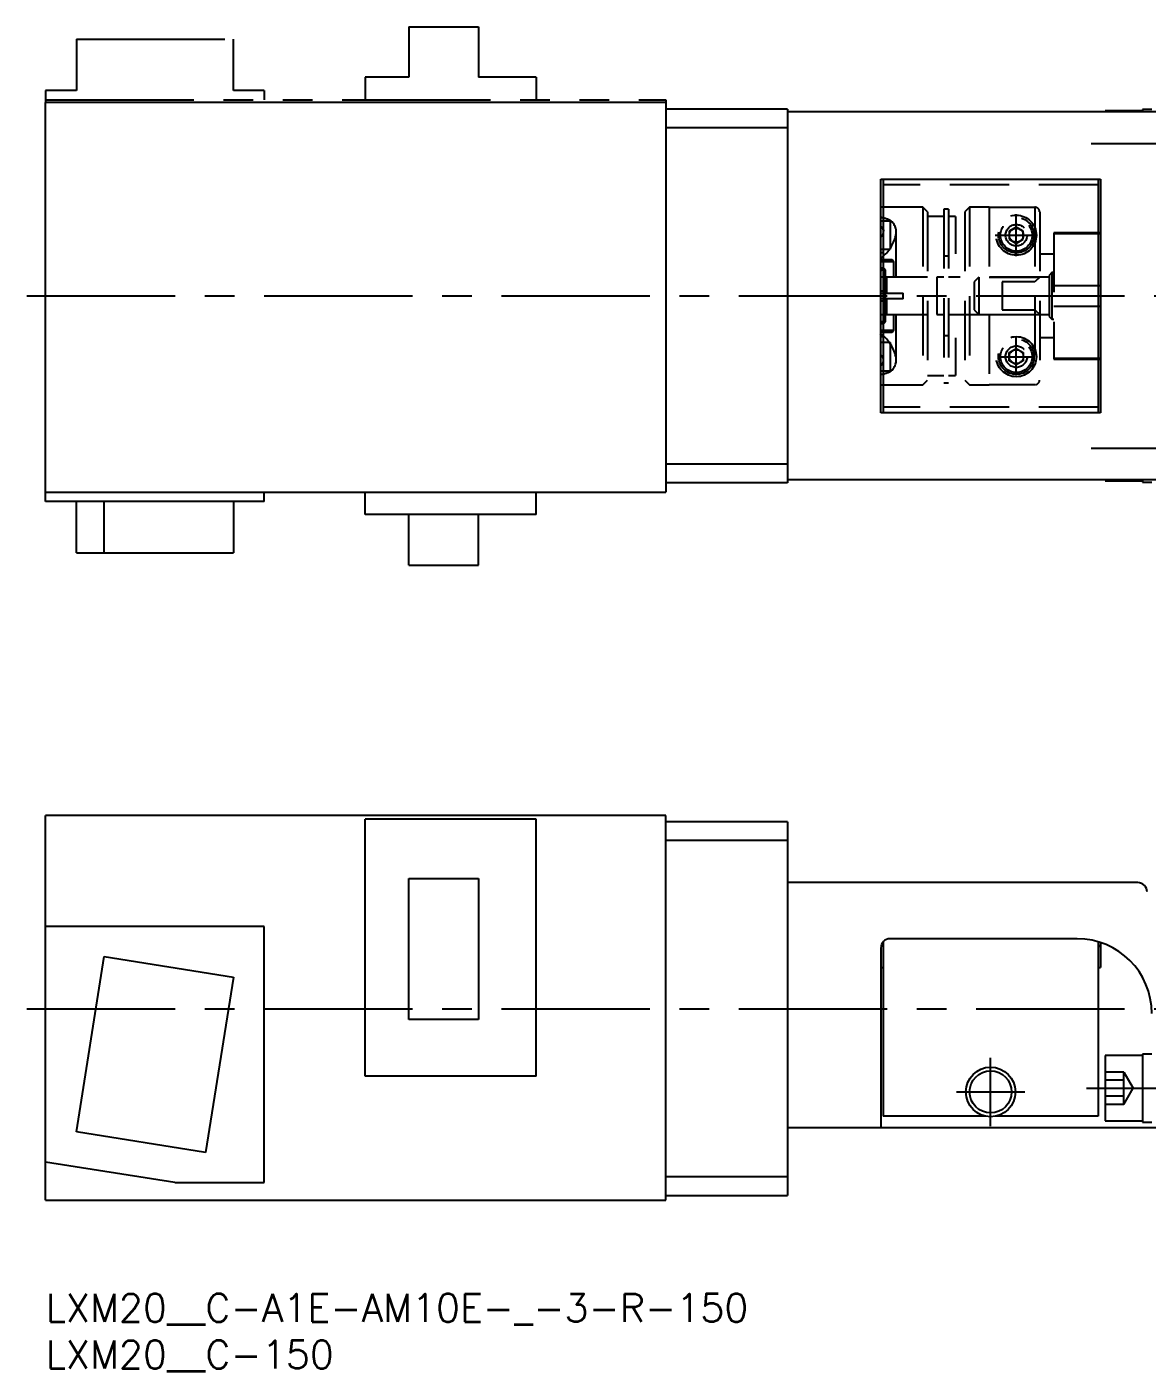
# Model space of a CAD drawing. Extents: x -2 to 344, y -8 to 153.
# Drawn here: x -2 to 117.9, y -8.3 to 135.6 of the extents above; entities that cross this region are included whole.
import ezdxf

# ---------------------------------------------------------------- set-up
doc = ezdxf.new("R2010")
doc.units = 0
doc.header["$LTSCALE"] = 0.5
for name, pattern in [('CENTER', [50.8, 31.75, -6.35, 6.35, -6.35]), ('DASHED', [19.05, 12.7, -6.35]), ('PHANTOM', [63.5, 31.75, -6.35, 6.35, -6.35, 6.35, -6.35])]:
    doc.linetypes.add(name, pattern=pattern)
for name, color, linetype in [('MSM_CENTER', 1, 'CENTER'), ('MSM_CONTINUOUS', 7, 'CONTINUOUS'), ('MSM_DASHED', 4, 'DASHED'), ('MSM_IMAGINARY', 6, 'PHANTOM'), ('MSM_PART_NUMBER', 7, 'CONTINUOUS')]:
    doc.layers.add(name, color=color, linetype=linetype)
doc.styles.get("Standard").update_dxf_attribs({"font": 'txt.shx', "height": 3, "bigfont": 'bigfont.shx'})

# ---------------------------------------------------------------- blocks, each defined once
blk = doc.blocks.new('*U8')
at = {"layer": 'MSM_PART_NUMBER'}
blk.add_text('LXM20__C-A1E-AM10E-_-3-R-150', height=3, dxfattribs=at).set_placement((0, -3))
blk = doc.blocks.new('*U9')
at = {"layer": 'MSM_PART_NUMBER'}
blk.add_text('LXM20__C-150', height=3, dxfattribs=at).set_placement((0, -8))

msp = doc.modelspace()

# ---------------------------------------------------------------- linework, layer by layer
at = {"layer": 'MSM_CENTER'}
for p, q in [((111.9, 123.1), (119.9, 123.1)), ((103.9, 111.04), (103.9, 115.56)), ((101.64, 113.3), (106.16, 113.3)), ((-2, 106.8), (287.4, 106.8)), ((103.9, 98.31), (103.9, 102.3)), ((101.9, 100.3), (105.89, 100.3)), ((111.9, 90.5), (119.9, 90.5)), ((-2, 30.5), (287.4, 30.5)), ((101.15, 17.95), (101.15, 25.25)), ((97.5, 21.6), (104.8, 21.6)), ((111.4, 22), (120.4, 22))]:
    msp.add_line(p, q, dxfattribs=at)
at = {"layer": 'MSM_CONTINUOUS'}
for p, q in [((66.4, 127.5), (0, 127.5)), ((0, 84.8), (0, 127.5)), ((66.4, 127.5), (66.4, 85.8)), ((79.4, 126.8), (66.4, 126.8)), ((79.4, 126.8), (79.4, 86.8)), ((117.4, 126.75), (117.4, 126.5)), ((118.4, 126.75), (117.4, 126.75)), ((125.4, 126.5), (79.4, 126.5)), ((117.4, 126.6), (113.4, 126.6)), ((79.4, 124.8), (66.4, 124.8)), ((89.4, 94.3), (89.4, 119.3)), ((89.4, 119.3), (112.9, 119.3)), ((89.65, 119.3), (89.65, 94.3)), ((112.65, 119.3), (112.65, 94.3)), ((112.9, 119.3), (112.9, 94.3)), ((89.65, 116.3), (89.4, 116.3)), ((112.9, 113.55), (112.65, 113.55)), ((112.9, 113.46), (112.65, 113.46)), ((89.4, 111.45), (89.65, 111.45)), ((112.65, 107.92), (112.9, 107.92)), ((89.4, 107.1), (89.65, 107.1)), ((89.65, 106.5), (89.4, 106.5)), ((112.9, 105.68), (112.65, 105.68)), ((89.4, 102.45), (89.65, 102.45)), ((112.65, 100.14), (112.9, 100.14)), ((112.65, 100.05), (112.9, 100.05)), ((89.4, 97.3), (89.65, 97.3)), ((112.9, 94.3), (89.4, 94.3)), ((79.4, 88.8), (66.4, 88.8)), ((79.4, 86.8), (66.4, 86.8)), ((125.4, 87.1), (79.4, 87.1)), ((113.4, 87), (117.4, 87)), ((117.4, 87.1), (117.4, 86.85)), ((117.4, 86.85), (118.4, 86.85)), ((0, 85.8), (66.4, 85.8)), ((23.4, 84.8), (23.4, 85.8)), ((34.2, 83.4), (34.2, 85.8)), ((52.5, 83.4), (52.5, 85.8)), ((23.4, 84.8), (0, 84.8)), ((3.3, 79.3), (3.3, 84.8)), ((6.27, 79.3), (6.27, 84.8)), ((20.1, 84.8), (20.1, 79.3)), ((52.5, 83.4), (34.2, 83.4)), ((38.88, 78), (38.88, 83.4)), ((46.33, 78), (46.33, 83.4)), ((3.3, 79.3), (20.1, 79.3)), ((38.88, 78), (46.33, 78)), ((66.4, 51.2), (0, 51.2)), ((0, 10), (0, 51.2)), ((52.5, 50.8), (34.2, 50.8)), ((34.2, 23.3), (34.2, 50.8)), ((52.5, 23.3), (52.5, 50.8)), ((66.4, 10), (66.4, 51.2)), ((79.4, 50.5), (66.4, 50.5)), ((79.4, 50.5), (79.4, 10.5)), ((79.4, 48.5), (66.4, 48.5)), ((38.88, 29.35), (38.88, 44.45)), ((38.88, 44.45), (46.33, 44.45)), ((46.33, 44.45), (46.33, 29.35)), ((116.9, 44), (79.4, 44)), ((23.4, 39.3), (0, 39.3)), ((23.4, 11.9), (23.4, 39.3)), ((89.65, 37.66), (89.65, 19)), ((110.4, 38), (90.4, 38)), ((112.65, 37.68), (112.65, 19)), ((112.9, 37.6), (112.9, 34.92)), ((3.3, 17.31), (6.27, 36.08)), ((6.27, 36.08), (20.1, 33.89)), ((89.4, 37), (89.4, 17.8)), ((112.9, 37.25), (112.65, 37.25)), ((112.9, 37.16), (112.65, 37.16)), ((89.4, 34.92), (89.65, 34.92)), ((112.65, 34.92), (112.9, 34.92)), ((20.1, 33.89), (17.13, 15.12)), ((46.33, 29.35), (38.88, 29.35)), ((117.4, 25.5), (113.4, 25.5)), ((113.4, 25.5), (113.4, 18.5)), ((118.4, 25.65), (117.4, 25.65)), ((117.4, 25.65), (117.4, 18.35)), ((52.5, 23.3), (34.2, 23.3)), ((100.64, 19), (89.65, 19)), ((112.65, 19), (101.66, 19)), ((17.13, 15.12), (3.3, 17.31)), ((79.4, 17.8), (125.4, 17.8)), ((113.4, 18.5), (117.4, 18.5)), ((117.4, 18.35), (118.4, 18.35)), ((13.82, 11.9), (0, 14.09)), ((13.82, 11.9), (23.4, 11.9)), ((79.4, 12.5), (66.4, 12.5)), ((66.4, 10.5), (79.4, 10.5)), ((0, 10), (66.4, 10))]:
    msp.add_line(p, q, dxfattribs=at)
for radius in [2.65, 2.25]:
    msp.add_circle((101.15, 21.6), radius, dxfattribs=at)
for centre, radius, start, end in [((116.9, 43), 1, 0, 90), ((90.4, 37), 1, 90, 180), ((110.4, 30), 8, 0, 90)]:
    msp.add_arc(centre, radius, start, end, dxfattribs=at)
at = {"layer": 'MSM_DASHED'}
for p, q in [((112.65, 118.7), (89.65, 118.7)), ((93.9, 116.3), (89.65, 116.3)), ((93.9, 116.3), (93.9, 97.3)), ((94.4, 115.8), (93.9, 116.3)), ((94.4, 115.8), (94.4, 97.8)), ((96.15, 115.3), (94.4, 115.3)), ((96.15, 116.1), (96.15, 97.5)), ((96.65, 116.1), (96.15, 116.1)), ((96.65, 116.1), (96.65, 97.5)), ((97.4, 115.3), (96.65, 115.3)), ((97.4, 115.3), (97.4, 111.3)), ((98.9, 116.3), (98.4, 115.8)), ((98.4, 115.8), (98.4, 97.8)), ((101, 116.3), (98.9, 116.3)), ((98.9, 116.3), (98.9, 97.3)), ((101, 116.3), (101, 108.78)), ((101, 116.3), (105.9, 116.3)), ((105.9, 116.3), (105.9, 97.3)), ((106.4, 115.79), (106.4, 97.81)), ((90.4, 114.8), (89.4, 114.8)), ((89.67, 113.87), (89.68, 113.73)), ((89.68, 107.32), (89.68, 113.73)), ((90.4, 114.8), (90.4, 111.8)), ((91.05, 108.8), (91.05, 113.72)), ((103.9, 114.17), (103.15, 113.73)), ((103.15, 113.73), (103.15, 112.87)), ((104.65, 113.73), (103.9, 114.17)), ((104.65, 112.87), (104.65, 113.73)), ((103.15, 112.87), (103.9, 112.43)), ((103.9, 112.43), (104.65, 112.87)), ((112.65, 113.55), (107.9, 113.55)), ((107.9, 113.55), (107.9, 100.05)), ((112.65, 113.46), (107.9, 113.46)), ((89.4, 111.8), (90.4, 111.8)), ((96.65, 111.05), (96.15, 111.05)), ((103.85, 111.15), (103.94, 111.15)), ((106.4, 111.3), (107.9, 111.3)), ((90.6, 110.66), (89.4, 110.66)), ((90.8, 110.46), (89.4, 110.46)), ((89.4, 109.8), (89.68, 109.8)), ((89.4, 109.52), (89.65, 109.66)), ((89.65, 109.66), (89.4, 109.66)), ((89.4, 109.58), (89.9, 109.58)), ((89.9, 109.58), (89.68, 109.8)), ((89.9, 104.02), (89.9, 109.58)), ((90.8, 110.46), (90.6, 110.66)), ((90.8, 108.8), (90.8, 110.46)), ((94.4, 108.8), (89.4, 108.8)), ((90.05, 107.1), (90.05, 108.8)), ((95.4, 108.8), (95.4, 104.8)), ((96.15, 108.8), (95.4, 108.8)), ((107.4, 108.8), (96.65, 108.8)), ((99.9, 108.8), (99.4, 108.3)), ((99.4, 108.3), (99.4, 105.3)), ((99.9, 108.8), (99.9, 104.8)), ((106.4, 108.78), (101, 108.78)), ((102.4, 108.3), (102.4, 105.3)), ((105.9, 108.3), (102.4, 108.3)), ((106.4, 108.8), (105.9, 108.3)), ((107.7, 109.3), (107.4, 109)), ((107.4, 109), (107.4, 104.6)), ((107.9, 109.3), (107.7, 109.3)), ((107.7, 109.3), (107.7, 104.3)), ((107.9, 107.92), (112.65, 107.92)), ((89.68, 107.32), (89.4, 107.32)), ((89.65, 107.1), (91.8, 107.1)), ((91.8, 106.5), (89.65, 106.5)), ((89.9, 107.1), (89.68, 107.32)), ((89.68, 106.28), (89.9, 106.5)), ((90.05, 104.8), (90.05, 106.5)), ((91.8, 106.5), (91.8, 107.1)), ((89.4, 106.28), (89.68, 106.28)), ((89.68, 99.88), (89.68, 106.28)), ((99.4, 105.3), (99.9, 104.8)), ((102.4, 105.3), (105.9, 105.3)), ((105.9, 105.3), (106.4, 104.8)), ((112.65, 105.68), (107.9, 105.68)), ((89.4, 104.8), (94.4, 104.8)), ((89.9, 104.02), (89.4, 104.02)), ((89.4, 103.94), (89.65, 103.94)), ((89.68, 103.8), (89.4, 103.8)), ((89.68, 103.8), (89.9, 104.02)), ((90.8, 103.14), (90.8, 104.8)), ((91.05, 99.88), (91.05, 104.8)), ((95.4, 104.8), (96.15, 104.8)), ((96.65, 104.8), (107.4, 104.8)), ((101, 104.82), (101, 97.3)), ((101, 104.82), (106.4, 104.82)), ((107.4, 104.6), (107.7, 104.3)), ((107.7, 104.3), (107.9, 104.3)), ((89.4, 103.14), (90.8, 103.14)), ((89.4, 102.94), (90.6, 102.94)), ((90.6, 102.94), (90.8, 103.14)), ((96.15, 102.55), (96.65, 102.55)), ((97.4, 102.3), (97.4, 98.3)), ((107.9, 102.3), (106.4, 102.3)), ((90.4, 101.8), (89.4, 101.8)), ((90.4, 101.8), (90.4, 98.8)), ((103.15, 100.73), (103.9, 101.17)), ((103.15, 99.87), (103.15, 100.73)), ((103.9, 101.17), (104.65, 100.73)), ((104.65, 100.73), (104.65, 99.87)), ((89.66, 99.72), (89.68, 99.87)), ((89.67, 99.73), (89.68, 99.87)), ((103.9, 99.43), (103.15, 99.87)), ((104.65, 99.87), (103.9, 99.43)), ((107.9, 100.14), (112.65, 100.14)), ((107.9, 100.05), (112.65, 100.05)), ((89.4, 98.8), (90.4, 98.8)), ((94.4, 98.3), (96.15, 98.3)), ((96.65, 98.3), (97.4, 98.3)), ((89.65, 97.3), (93.9, 97.3)), ((93.9, 97.3), (94.4, 97.8)), ((96.15, 97.5), (96.65, 97.5)), ((98.4, 97.8), (98.9, 97.3)), ((98.9, 97.3), (101, 97.3)), ((105.9, 97.3), (101, 97.3)), ((112.65, 94.9), (89.65, 94.9)), ((115.4, 23.73), (113.4, 23.73)), ((115.4, 20.27), (115.4, 23.73)), ((115.4, 23.73), (116.4, 22)), ((115.4, 22.87), (113.4, 22.87)), ((115.4, 20.27), (116.4, 22)), ((115.4, 21.13), (113.4, 21.13)), ((115.4, 20.27), (113.4, 20.27))]:
    msp.add_line(p, q, dxfattribs=at)
for centre, radius in [((103.9, 113.3), 2.15), ((103.9, 113.3), 1.9), ((103.9, 113.3), 1.7), ((103.9, 113.3), 1.15), ((103.9, 113.3), 0.75), ((103.9, 100.3), 2.15), ((103.9, 100.3), 1.9), ((103.9, 100.3), 1.7), ((103.9, 100.3), 1.15), ((103.9, 100.3), 0.75)]:
    msp.add_circle(centre, radius, dxfattribs=at)
for centre, radius, start, end in [((88.9, 111.96), 3.28, 60.5279, 81.267), ((105.88, 115.78), 0.518, 1.962, 88.0079), ((88.9, 113.43), 0.955, 52.4917, 58.0839), ((88.96, 113.68), 0.724, 309.0389, 44.3395), ((89.45, 113.62), 1.6, 339.2791, 48.4115), ((88.9, 113.63), 0.723, 313.7516, 315.4007), ((87.1, 114.13), 3.99, 305.0981, 344.3454), ((87.1, 99.47), 3.99, 15.6546, 55.7763), ((88.9, 99.97), 0.723, 44.5993, 46.2484), ((88.9, 100.17), 0.955, 301.9161, 307.5083), ((88.96, 99.92), 0.724, 315.6605, 50.9611), ((89.45, 99.98), 1.6, 311.5885, 20.7209), ((88.9, 101.64), 3.28, 278.733, 299.4721), ((105.88, 97.82), 0.519, 272.2528, 358.0168)]:
    msp.add_arc(centre, radius, start, end, dxfattribs=at)
at = {"layer": 'MSM_IMAGINARY'}
for p, q in [((38.88, 135.6), (38.88, 130.2)), ((38.88, 135.6), (46.33, 135.6)), ((46.33, 135.6), (46.33, 130.2)), ((3.3, 134.3), (3.3, 128.8)), ((3.3, 134.3), (20.1, 134.3)), ((20.1, 128.8), (20.1, 134.3)), ((34.2, 130.2), (34.2, 127.8)), ((38.88, 130.2), (34.2, 130.2)), ((52.5, 130.2), (46.33, 130.2)), ((52.5, 130.2), (52.5, 127.8)), ((3.3, 128.8), (0, 128.8)), ((0, 128.8), (0, 127.5)), ((23.4, 128.8), (20.1, 128.8)), ((23.4, 128.8), (23.4, 127.8)), ((0, 127.8), (66.4, 127.8)), ((66.4, 127.8), (66.4, 127.5))]:
    msp.add_line(p, q, dxfattribs=at)

# ---------------------------------------------------------------- block references
at = {"layer": 'MSM_CONTINUOUS'}
for name in ['*U8', '*U9']:
    msp.add_blockref(name, (0, 0), dxfattribs=at)

doc.saveas('drawing.dxf')
